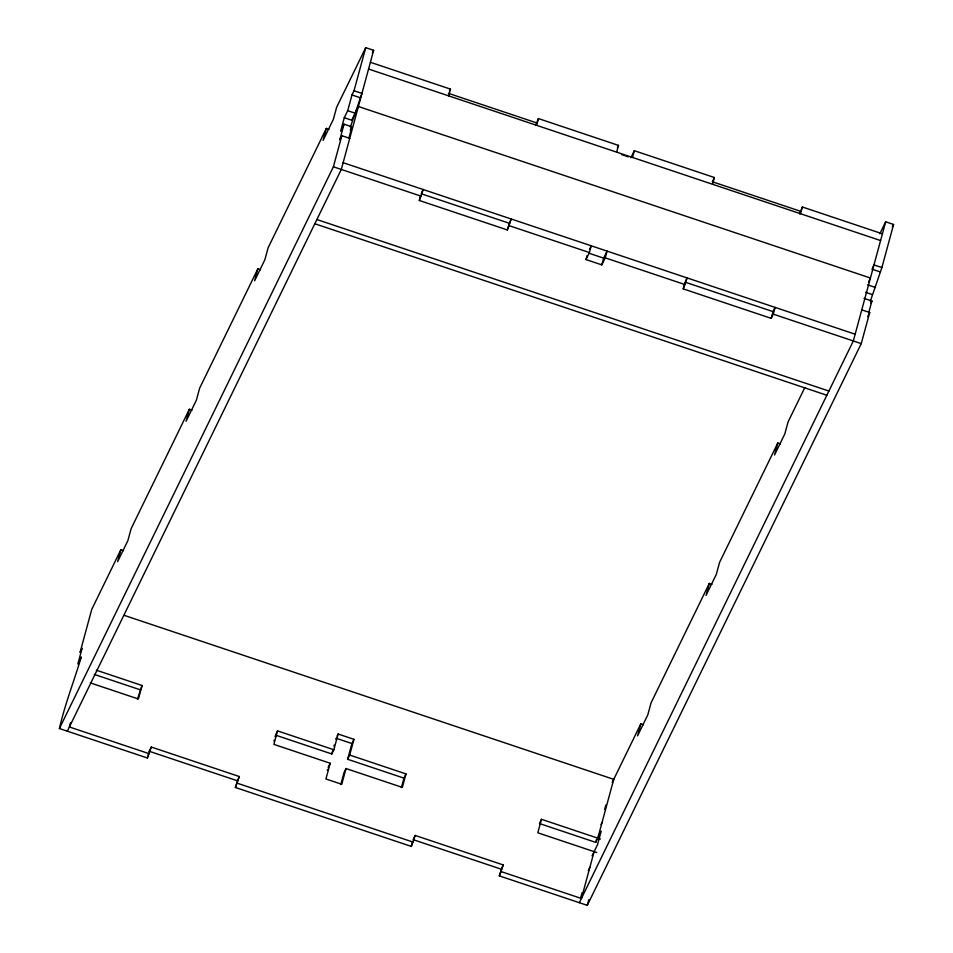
<?xml version="1.0" encoding="UTF-8"?>
<svg xmlns="http://www.w3.org/2000/svg" width="953" height="953" viewBox="0 0 953 953"><rect width="100%" height="100%" fill="white"/><g stroke="black" fill="none" stroke-linecap="round" stroke-linejoin="round"><path stroke-width="1.43" d="M861.774 309.868L869.696 312.513L861.25 343.616L587.274 905.35L499.301 875.878L503.184 864.919L415.21 835.447L411.315 846.407L235.367 787.476L239.251 776.516L151.277 747.045L147.393 758.004L59.408 728.533C64.995 704.041 74.167 680.895 81.267 656.974L77.836 663.991L82.113 648.254L80.052 652.471L91.75 609.384L120.864 549.702L123.497 550.584M70.546 722.708L69.39 726.972L149.442 753.787M120.864 549.702L117.6 561.686L127.881 540.625L131.133 528.641L189.349 409.266L191.994 410.147M189.349 409.266L186.097 421.262L196.378 400.189L199.63 388.205L257.846 268.829L260.491 269.723M137.494 698.99L142.057 685.505L96.313 670.185M142.057 685.505L138.399 699.002L90.309 682.884M257.846 268.829L254.594 280.825L264.863 259.752L268.127 247.768L326.343 128.405L328.976 129.286M147.393 758.004L147.846 756.313M148.191 755.05L148.418 754.204M149.109 751.679L151.277 747.045M326.343 128.405L323.091 140.389L333.359 119.328L336.612 107.332L365.726 47.65L373.647 50.306L341.305 169.443L67.329 731.177M365.726 47.65L354.028 90.738L351.979 94.955L347.702 110.691L344.283 117.707L340.626 131.192L344.045 124.176L351.967 126.82L348.846 138.316M344.045 124.176L339.78 139.912L341.829 135.695L349.751 138.352M59.408 728.533L333.395 166.799L341.829 135.695M350.37 127.106L361.949 93.394L354.028 90.738M235.367 787.476L239.251 776.516M507.294 229.947L511.177 218.987L507.294 229.947L419.308 200.475L420.416 196.425M419.308 200.475L423.192 189.516L421.655 192.685M448.613 95.848L450.447 89.105L370.395 62.29M273.892 741.005L274.119 740.159M275.036 736.788L275.262 735.954M349.691 755.062L353.956 739.325L338.124 734.013L333.848 749.749L277.549 730.891L273.88 744.376L330.191 763.246L325.926 778.982L341.758 784.283L346.022 768.547L402.333 787.404L405.99 773.919L349.691 755.062L347.631 759.267L403.941 778.136L405.99 773.919M327.332 770.405L327.606 769.416M275.488 735.108L331.799 753.966L332.859 750.035M333.931 746.104L334.193 745.115M335.801 739.218L336.064 738.23L351.907 743.531L353.956 739.325M340.769 784.557L343.973 772.764L346.022 768.547M347.631 759.267L351.907 743.531M535.634 125.486L538.421 118.577L618.485 145.392L616.651 152.146M536.599 125.319L538.421 118.577M401.38 787.571L403.941 778.136M411.315 846.407L412.423 842.369M601.819 264.874L603.642 258.132L607.073 251.115L605.238 257.858L601.819 264.874L585.976 259.573L587.072 255.523M585.976 259.573L589.407 252.557L591.229 245.803L589.526 249.317M632.494 157.448L634.317 150.705L714.381 177.52L712.546 184.263M499.301 875.878L503.184 864.919M683.241 288.89L685.076 282.148L773.05 311.607L775.111 307.402L773.276 314.145L771.215 318.362L683.241 288.89L687.125 277.931L685.588 281.087M600.426 839.045L541.483 819.306L537.814 832.791L596.757 852.53M580.889 897.047L582.057 892.758M539.422 823.511L595.732 842.381L596.507 839.51M604.678 809.407L605.846 805.071M594.124 851.648L581.413 898.488L501.349 871.661M597.781 838.163L613.744 779.34L123.985 615.281M587.274 905.35L588.811 899.692M643.442 724.756L640.797 723.875L637.545 735.859L647.826 714.798L651.078 702.802L709.294 583.439L711.939 584.32M771.215 318.362L773.05 311.607M799.567 213.901L802.355 206.992L882.418 233.807M800.52 213.734L802.355 206.992M709.294 583.439L706.042 595.422L716.322 574.361L719.575 562.365L777.791 443.002L780.436 443.884M777.791 443.002L774.539 454.986L784.807 433.925L788.06 421.941L804.88 387.454M870.315 301.267L881.894 267.555L893.592 224.467L885.671 221.823L853.328 340.96L579.353 902.694M868.802 312.441L871.912 300.993L863.99 298.337M372.349 52.951L373.647 50.306M351.967 119.685L358.388 106.498L870.411 278.014L868.493 281.969M350.251 130.335L351.967 126.82M449.423 91.214L450.447 89.105M276.001 734.048L277.549 730.891M617.341 147.739L618.485 145.392M337.1 736.121L338.124 734.013M331.799 753.966L333.848 749.749M328.142 767.451L330.191 763.246M630.898 157.721L634.317 150.705M714.381 177.52L712.32 181.737L800.306 211.197M415.21 835.447L413.149 839.664L501.123 869.136M539.934 822.463L541.483 819.306M612.207 782.496L640.797 723.875M879.845 233.759L885.671 221.823M601.021 824.536L602.058 822.427M872.436 268.067L873.972 264.898L881.894 267.555M892.294 227.124L893.592 224.467M595.732 842.381L601.212 831.147L597.543 844.632L592.063 855.865M588.311 870.542L589.847 867.385M870.768 303.328L871.912 300.993M867.635 316.73L869.696 312.513M448.398 93.323L536.372 122.794M368.561 69.033L880.584 240.549M621.654 154.624L628.253 156.84M351.979 94.955L359.9 97.599M871.924 269.115L879.833 271.772M347.702 110.691L355.624 113.336M867.647 284.852L875.569 287.508M344.283 117.707L352.205 120.364M865.55 292.321L872.138 294.525M343.14 162.701L855.163 334.217M421.143 193.733L509.116 223.205M333.395 166.799L421.369 196.258M509.343 225.73L589.407 252.557M605.238 257.858L685.302 284.673M773.276 314.145L861.25 343.616M589.133 253.272L603.642 258.132M316.884 219.535L828.907 391.052M314.824 223.752L826.847 395.257M94.264 674.402L140.008 689.722M149.216 751.262L237.202 780.721M237.416 783.259L413.376 842.202"/></g></svg>
